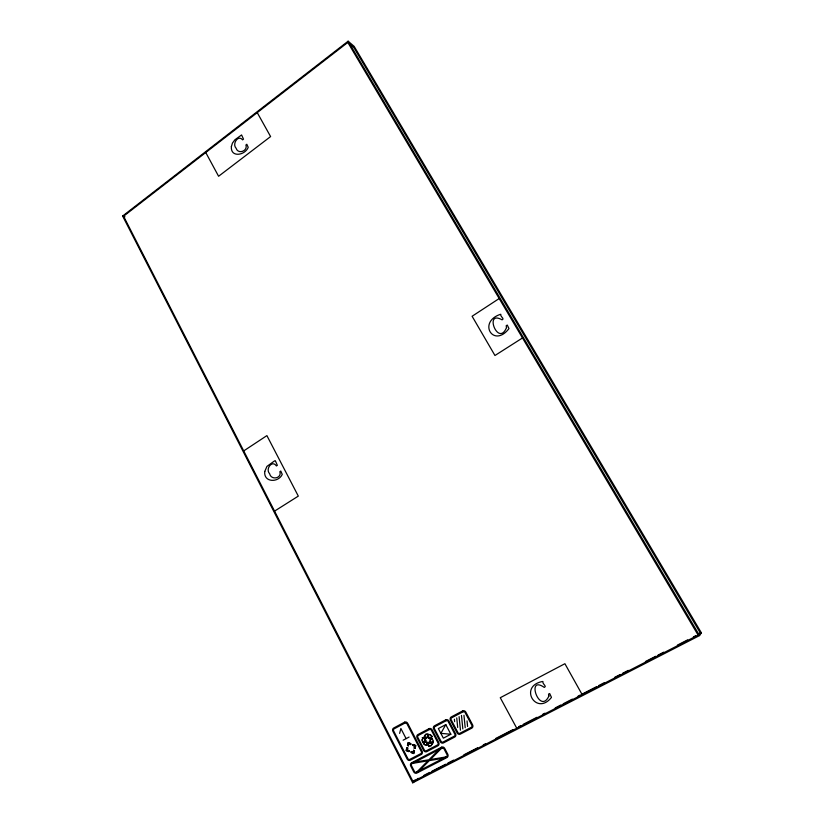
<?xml version="1.0" encoding="UTF-8"?>
<svg xmlns="http://www.w3.org/2000/svg" width="824" height="824" viewBox="0 0 824 824"><rect width="100%" height="100%" fill="white"/><g stroke="black" fill="none" stroke-linecap="round" stroke-linejoin="round"><path stroke-width="1.24" d="M406.819 747.749L406.119 750.602L408.838 751.663M407.406 745.39L408.117 742.537L410.836 743.588M407.015 747.832L406.356 750.479L408.879 751.457M407.602 745.462L408.261 742.815L410.785 743.794M407.633 747.883L407.077 750.097L409.198 750.921M408.127 745.864L408.683 743.639L410.805 744.453M407.829 747.955L407.324 749.974L409.25 750.716M408.323 745.936L408.828 743.918L410.754 744.659M413.607 750.19L413.102 752.219L411.176 751.467M414.101 748.171L414.606 746.153L412.68 745.401M413.803 750.273L413.246 752.497L411.125 751.673M414.297 748.244L414.853 746.019L412.731 745.195M414.328 750.664L413.669 753.321L411.135 752.333M414.915 748.295L415.574 745.638L413.04 744.659M414.524 750.746L413.813 753.6L411.094 752.539M415.111 748.367L415.821 745.514L413.092 744.453M422.228 739.849L423.206 738.222L422.764 737.841L424.762 738.18L425.606 740.282L425.132 739.89L423.34 742.723L422.269 740.148M399.63 733.391L400.876 728.478L406.098 738.634M423.927 742.918L424.494 741.971L427.12 742.476L426.925 745.061L424.463 744.494M423.701 742.311C423.279 745.102 420.889 738.953 423 738.242L422.238 737.593L424.865 738.036L425.967 740.786L425.174 740.117M445.805 724.626L440.85 733.35L450.852 734.246L445.805 724.626L438.337 728.56L443.363 738.16L450.852 734.246M699.555 635.572L701.368 632.811L354.145 46.35L348.109 41.2L122.632 216.032L412.7 782.8L699.555 635.572L348.109 41.2M698.124 635.119L699.957 632.369L353.857 47.555L347.821 42.426L123.569 216.228L413.009 781.554L698.124 635.119L347.821 42.426M429.252 742.3L428.089 743.979L428.974 746.05M412.7 782.8L418.18 778.319M413.009 781.554L414.833 780.071M243.719 450.913L266.904 435.608L298.309 496.11L274.557 511.127M499.19 298.535L472.111 316.262L494.956 355.505L522.488 337.964M403.132 740.199L409.085 737.058M423.897 775.384L429.603 772.449M431.889 771.274L445.588 764.239M447.875 763.065L453.581 760.13M463.861 754.846L477.56 747.811M483.266 744.875L485.552 743.701M495.832 738.417L512.961 729.621M518.667 726.686L520.953 725.511M523.24 724.337L536.939 717.302M542.645 714.367L544.932 713.193M555.211 707.909L560.917 704.984M563.204 703.809L572.34 699.113M578.046 696.177L580.333 695.003M582.62 693.829L596.319 686.794M598.605 685.62L604.311 682.684M614.591 677.4L620.297 674.475M622.584 673.301L628.29 670.365M645.419 661.559L655.698 656.285M657.985 655.111L663.691 652.175M677.39 645.141L687.669 639.857M693.375 636.921L695.662 635.747M697.949 634.573L701.368 632.811M432.291 739.046L430.138 739.931L431.261 742.651L432.868 742.599L433.167 741.157M429.047 737.635L428.192 737.985L430.818 738.52L432.291 736.254L431.457 736.615L430.602 734.812L427.275 734.102L429.242 737.738L428.758 737.933L430.746 738.345L431.858 736.625L430.695 735.183M430.221 734.812L427.769 734.359L427.934 734.946M429.366 742.764L432.909 743.124L430.942 745.905L429.16 745.658M426.873 734.349L425.781 734.431L424.412 736.399L426.368 738.077L427.852 735.863L426.925 734.205L425.678 734.308L424.206 736.409L426.41 738.314L428.027 735.894L427.234 734.4M122.632 216.032L124.98 216.805M257.243 112.63L270.602 136.568L218.587 176.264L205.763 152.522M582.187 694.663L564.904 663.711L500.271 697.722L516.772 728.261M424.133 744.165L423.855 743.248M467.023 720.918L467.589 726.469M463.953 715.273L465.21 727.705M461.471 715.407L462.831 728.952M459.102 716.653L460.451 730.177M456.733 717.9L457.691 727.458M454.385 719.239L454.621 721.639M231.379 146.559C230.38 158.023 245.192 155.355 248.22 147.331L246.819 144.272L245.923 144.962C248.045 150.988 238.054 154.768 236.055 148.166C231.925 143.994 238.167 134.312 242.606 139.853L243.513 139.153L241.576 134.951L234.861 139.822L232.44 143.098L231.379 146.559M264.762 471.472C263.433 482.627 278.378 482.905 282.251 474.408L280.788 471.06L279.861 471.658C282.086 478.394 271.106 480.598 269.623 473.728C265.091 469.124 272.178 459.534 276.411 465.941L277.348 465.323L275.329 460.719L274.577 460.873L266.935 466.405L264.762 471.472M427.275 742.342L427.059 745.256L424.381 744.639L423.763 743.763L424.422 741.796L427.275 742.342M429.016 745.462L429.077 746.668L427.913 743.948L429.448 741.734L429.211 742.898L432.497 743.444L430.87 745.741L429.016 745.462M506.523 327.571C498.159 347.738 483.606 309.484 502.094 319.836C505.061 318.703 499.9 316.519 500.786 314.304L499.911 314.511C477.426 322.534 493.679 348.552 508.995 328.58L507.265 325.068L506.183 325.768L506.523 327.571M548.908 696.033C539.699 715.809 525.444 674.382 544.283 687.412C547.394 686.433 541.965 683.766 542.913 681.5L541.996 681.592C518.389 686.608 536.331 716.468 551.483 697.403L549.67 693.53L548.547 694.107L548.908 696.033M433.434 741.827L432.518 742.949L431.168 742.795L429.943 739.839L432.363 738.84L433.434 741.827M427.893 760.83L416.367 772.5L418.849 771.223L429.356 760.593L444.229 758.131L446.752 756.823L430.396 759.532L442.024 747.77L439.511 749.078L428.933 759.779L414.225 762.221L411.753 763.508L427.893 760.83M404.605 722.174L393.676 728.025A2.482 2.194 66 0 0 392.883 731.259L407.128 759.028A2.513 2.204 64.1 0 0 410.228 760.243L421.291 754.475A2.524 2.225 63.5 0 0 422.104 751.2L407.695 723.348A2.493 2.204 65.5 0 0 404.605 722.174M405.037 723.019L394.109 728.859A1.535 1.349 66 0 0 393.614 730.867L407.88 758.636A1.555 1.36 64.1 0 0 409.796 759.388L420.848 753.62A1.555 1.37 63.5 0 0 421.352 751.601L406.953 723.75A1.545 1.36 65.5 0 0 405.037 723.019M429.016 728.684L417.902 734.555A2.513 2.225 64.1 0 0 417.088 737.82L423.608 750.417A2.524 2.225 63.2 0 0 426.75 751.632L437.935 745.802A2.534 2.245 62.6 0 0 438.749 742.517L432.157 729.879A2.524 2.235 63.5 0 0 429.016 728.684M445.722 719.857L434.485 725.789A2.524 2.245 63.2 0 0 433.671 729.075L440.274 741.724A2.544 2.256 62.3 0 0 443.446 742.929L454.755 737.037A2.544 2.266 61.6 0 0 455.579 733.731L448.905 721.041A2.534 2.266 62.5 0 0 445.722 719.857M462.614 710.937L451.264 716.932A2.544 2.276 62.2 0 0 450.44 720.238L457.124 732.927A2.554 2.276 61.3 0 0 460.328 734.133L471.761 728.169A2.565 2.297 60.5 0 0 472.595 724.842L465.838 712.111A2.544 2.287 61.5 0 0 462.614 710.937M429.459 729.539L418.345 735.41A1.555 1.37 64.1 0 0 417.84 737.429L424.36 750.025A1.566 1.38 63.2 0 0 426.307 750.777L437.482 744.947A1.566 1.391 62.6 0 0 437.987 742.908L431.405 730.28A1.555 1.38 63.5 0 0 429.459 729.539M446.175 720.712L434.938 726.644A1.566 1.391 63.2 0 0 434.433 728.674L441.036 741.322A1.566 1.391 62.3 0 0 442.993 742.064L454.302 736.172A1.576 1.401 61.6 0 0 454.817 734.133L448.143 721.443A1.566 1.401 62.5 0 0 446.175 720.712M463.078 711.792L451.717 717.786A1.566 1.401 62.2 0 0 451.202 719.836L457.887 732.526A1.576 1.411 61.3 0 0 459.874 733.267L471.307 727.304A1.586 1.421 60.5 0 0 471.822 725.254L465.066 712.523A1.576 1.411 61.5 0 0 463.078 711.792M441.561 747.193L411.547 762.797A2.524 2.204 63.6 0 0 410.743 766.052L413.71 771.841A2.524 2.215 63.2 0 0 416.831 773.077L446.958 757.534A2.554 2.256 61.6 0 0 447.782 754.238L444.733 748.408A2.544 2.256 62 0 0 441.561 747.193M442.014 748.048L411.99 763.652A1.555 1.36 63.6 0 0 411.485 765.671L414.462 771.46A1.566 1.37 63.2 0 0 416.388 772.222L446.515 756.669A1.576 1.391 61.6 0 0 447.02 754.64L443.971 748.8A1.576 1.391 62 0 0 442.014 748.048"/></g></svg>
